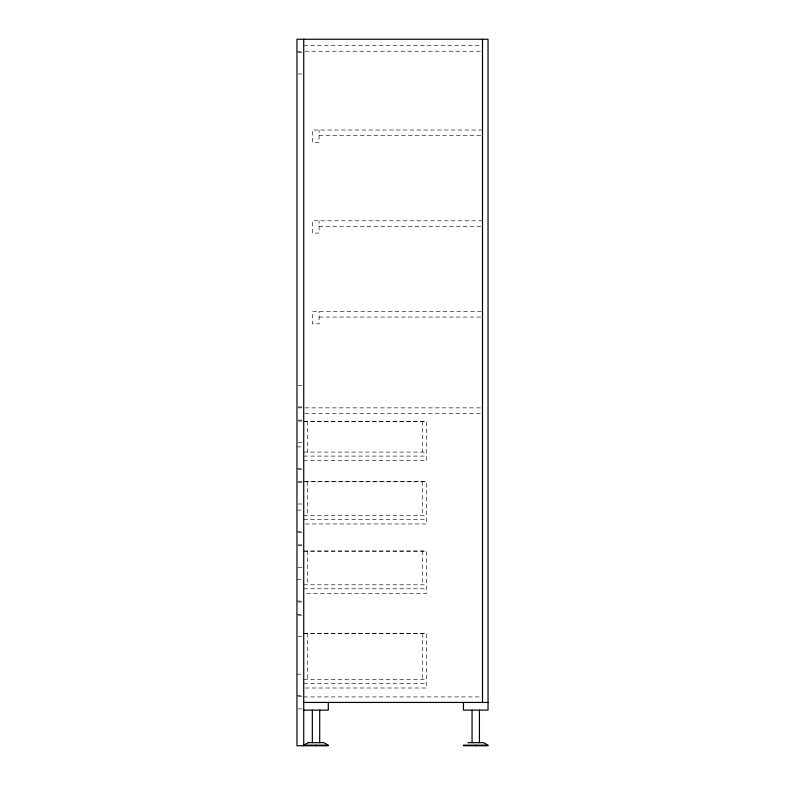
<?xml version="1.0" encoding="UTF-8"?>
<svg xmlns="http://www.w3.org/2000/svg" width="785" height="785" viewBox="0 0 785 785"><rect width="100%" height="100%" fill="white"/><g stroke="black" fill="none" stroke-linecap="round" stroke-linejoin="round"><path stroke-width="0.59" stroke-dasharray="3.92 2.94" d="M303.726 45.697L481.274 45.697M304.953 51.231L482.5 51.231M296.965 51.535L303.726 51.535M298.094 52.458L303.726 52.458M298.094 73.957L302.617 73.957M482.5 130.016L312.332 130.016L312.332 142.311L319.083 142.311L319.083 130.016M319.083 135.55L482.5 135.55M482.5 220.791L312.332 220.791L312.332 233.076L319.083 233.076L319.083 220.791M319.083 226.315L482.5 226.315M481.284 311.557L312.332 311.557L312.332 323.842L319.083 323.842L319.083 311.557M319.083 317.091L482.5 317.091M298.094 385.435L303.726 385.435M298.094 406.934L303.726 406.934M298.094 407.857L302.598 407.857M304.953 407.857L481.274 407.857M304.953 413.391L482.5 413.391M298.094 420.142L303.726 420.142M298.094 421.064L303.726 421.064M303.726 421.378L426.598 421.378L426.598 460.697L303.726 460.697M303.726 421.555L426.598 421.555M298.094 442.573L303.726 442.573M296.965 446.871L303.726 446.871M303.726 452.091L426.598 452.091M303.726 456.085L426.598 456.085M296.965 468.37L302.598 468.37M298.094 469.293L302.598 469.293M298.094 481.578L426.598 481.578L426.598 523.968L303.726 523.968M303.726 481.764L426.598 481.764M298.094 482.5L303.726 482.5M298.094 503.999L303.726 503.999M296.965 510.152L303.726 510.152M303.726 515.372L426.598 515.372M303.726 519.366L426.598 519.366M296.965 531.651L302.598 531.651M298.094 532.573L302.598 532.573M298.094 544.859L303.726 544.859M298.094 545.781L303.726 545.781M303.726 551.001L426.598 551.001L426.598 593.391L303.726 593.391M303.726 551.188L426.598 551.188M298.094 567.28L303.726 567.28M296.965 579.565L303.726 579.565M303.726 584.796L426.598 584.796M303.726 588.779L426.598 588.779M296.965 601.074L302.598 601.074M298.094 601.997L302.598 601.997M296.965 614.282L303.726 614.282M298.094 615.205L303.726 615.205M303.726 633.328L426.598 633.328L426.598 688.003L303.726 688.003M303.726 633.505L426.598 633.505M298.094 636.704L303.726 636.704M296.965 674.178L303.726 674.178M303.726 679.398L426.598 679.398M303.726 683.392L426.598 683.392M296.965 695.677L302.598 695.677M298.094 696.599L302.598 696.599M303.726 696.913L481.274 696.913M298.094 708.884L303.726 708.884M422.605 421.378L422.605 452.091M422.605 481.578L422.605 515.372M422.605 551.001L422.605 584.796M422.605 633.328L422.605 679.398M307.72 421.378L307.72 452.091M307.72 481.578L307.72 515.372M307.72 551.001L307.72 584.796M307.72 633.328L307.72 679.398"/><path stroke-width="1.18" d="M303.726 702.438L488.034 702.438M303.726 710.121L328.297 710.121L328.297 702.438M467.88 742.679L483.609 742.679L488.034 745.161L463.454 745.161M328.297 745.75L296.965 745.75L296.965 39.25L488.034 39.25L488.034 710.121L463.454 710.121L463.454 702.438M463.454 745.75L488.034 745.75M482.5 39.25L482.5 702.438M479.429 710.121L479.429 742.679M475.739 745.161L475.739 745.75M472.06 710.121L472.06 742.679M319.701 710.121L319.701 742.679M316.012 745.161L316.012 745.75M312.332 710.121L312.332 742.679M303.726 39.25L303.726 745.75M308.152 742.679L303.726 745.161L328.297 745.161L323.871 742.679L308.152 742.679"/></g></svg>
